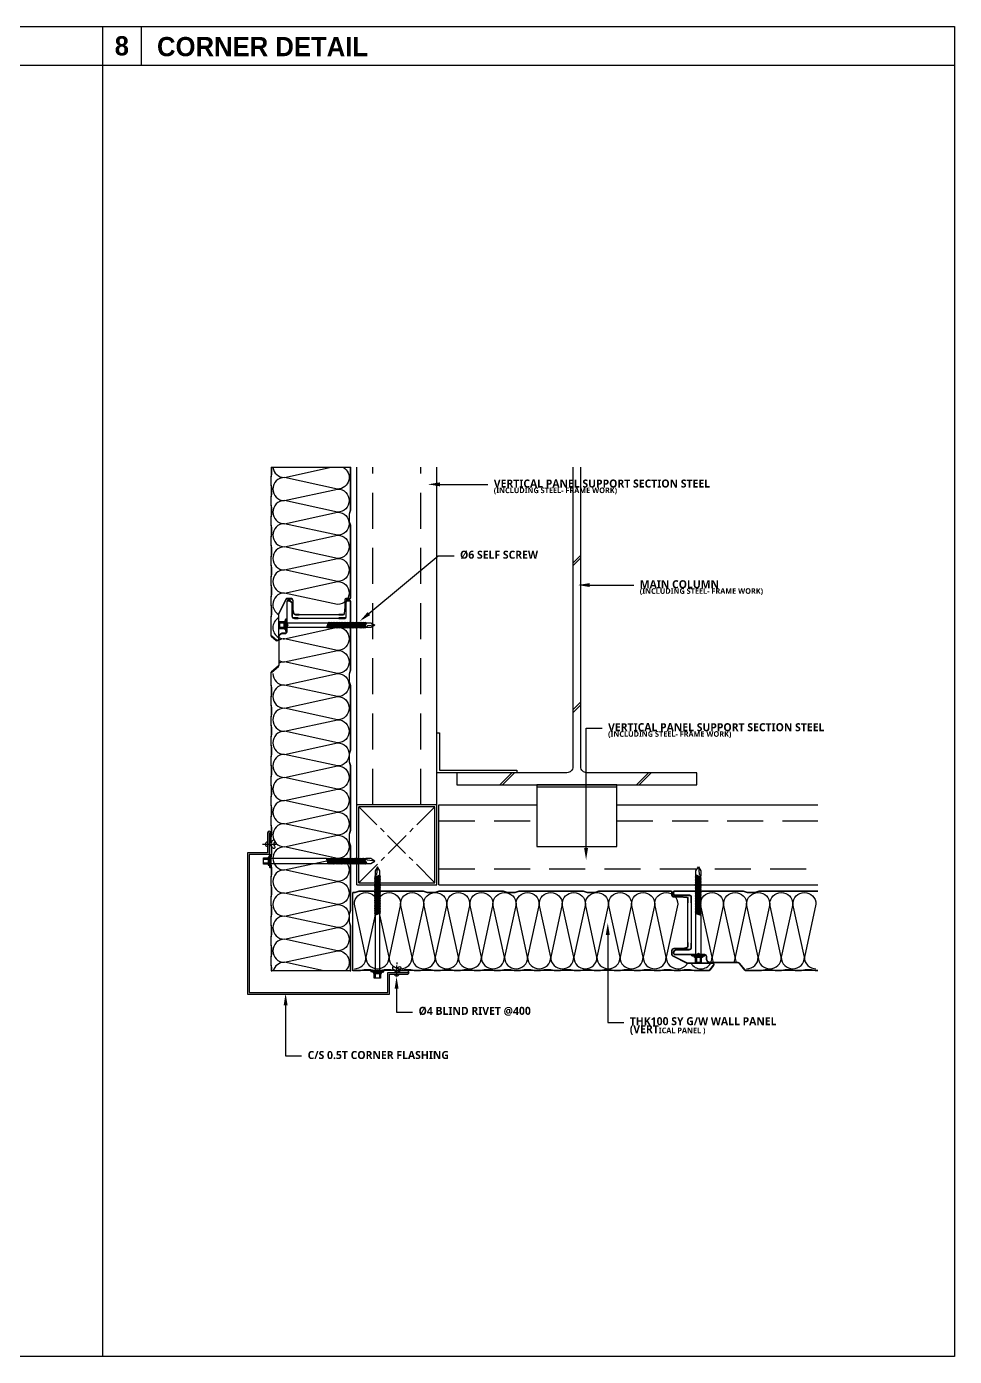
# Model space of a CAD drawing. Extents: x 0 to 20413, y 0 to 2870.
# Drawn here: x 7330 to 8490, y 60 to 1722 of the extents above; entities that cross this region are included whole.
import ezdxf
from ezdxf import colors
from ezdxf.entities.mleader import LeaderData, LeaderLine
from ezdxf.enums import TextEntityAlignment as Align
from ezdxf.math import Vec2, Vec3

# ---------------------------------------------------------------- set-up
doc = ezdxf.new("R2010")
doc.units = 0
doc.linetypes.add('CENTER', pattern=[50.8, 31.75, -6.35, 6.35, -6.35])
doc.linetypes.add('HID', pattern=[2.3, 1.5, -0.8])
doc.layers.get('Defpoints').update_dxf_attribs({"color": 151})
for name, color, linetype in [('6', 6, 'Continuous'), ('A-ANNO-GRA1', 7, 'Continuous'), ('A-ANNO-TEXT1', 7, 'Continuous'), ('FLASHING', 5, 'Continuous'), ('Insulation', 8, 'Continuous'), ('Panel', 2, 'Continuous'), ('STEEL', 2, 'Continuous'), ('~BOLT', 11, 'Continuous'), ('~CEN', 1, 'CENTER'), ('~FACE', 6, 'Continuous'), ('~PANEL', 2, 'Continuous'), ('~RIVET', 11, 'Continuous'), ('~TEXT', 3, 'Continuous'), ('형강', 4, 'Continuous')]:
    doc.layers.add(name, color=color, linetype=linetype)
doc.styles.add('2020음성 1차', font='나눔고딕Bold.ttf')
doc.styles.add('SY PANEL', font='NanumGothicBold.ttf')

# ---------------------------------------------------------------- blocks, each defined once
blk = doc.blocks.new('SDS110')
at = {"layer": '~BOLT'}
for p, q in [((-5, 2.1), (-8, 1)), ((8, 1), (-8, 1)), ((-8, 1), (-8, 0)), ((8, 0), (-8, 0)), ((-2.5, 9.1), (-2.5, 3.1)), ((2.5, 3.1), (2.5, 9.1)), ((5, 2.1), (8, 1)), ((8, 1), (8, 0)), ((3, -51.7), (-3, -49.7)), ((3.8, -52.5), (-3.5, -50)), ((-3, -51.7), (-3.5, -52)), ((3.8, -54.5), (-3.5, -52)), ((-3.5, -52), (-3, -52.7)), ((-3, -53.7), (-3.5, -54)), ((3.8, -56.5), (-3.5, -54)), ((-3.5, -54), (-3, -54.7)), ((-3, -55.7), (-3.5, -56)), ((3.8, -58.5), (-3.5, -56)), ((-3.5, -56), (-3, -56.7)), ((-3, -57.7), (-3.5, -58)), ((3.8, -60.5), (-3.5, -58)), ((-3.5, -58), (-3, -58.7)), ((-3, -59.7), (-3.5, -60)), ((3.8, -62.5), (-3.5, -60)), ((-3.5, -60), (-3, -60.7)), ((-3, -61.7), (-3.5, -62)), ((3.8, -64.5), (-3.5, -62)), ((-3.5, -62), (-3, -62.7)), ((-3, -63.7), (-3.5, -64)), ((3.8, -66.5), (-3.5, -64)), ((-3.5, -64), (-3, -64.7)), ((-3, -65.7), (-3.5, -66)), ((3.8, -68.5), (-3.5, -66)), ((-3.5, -66), (-3, -66.7)), ((-3, -50.7), (-3, -51.7)), ((3, -53.7), (-3, -51.7)), ((3, -54.7), (-3, -52.7)), ((-3, -52.7), (-3, -53.7)), ((3, -55.7), (-3, -53.7)), ((3, -56.7), (-3, -54.7)), ((-3, -54.7), (-3, -55.7)), ((3, -57.7), (-3, -55.7)), ((3, -58.7), (-3, -56.7)), ((-3, -56.7), (-3, -57.7)), ((3, -59.7), (-3, -57.7)), ((3, -60.7), (-3, -58.7)), ((-3, -58.7), (-3, -59.7)), ((3, -61.7), (-3, -59.7)), ((3, -62.7), (-3, -60.7)), ((-3, -60.7), (-3, -61.7)), ((3, -63.7), (-3, -61.7)), ((-3, -62.7), (-3, -63.7)), ((3, -64.7), (-3, -62.7)), ((3, -65.7), (-3, -63.7)), ((3, -66.7), (-3, -64.7)), ((-3, -64.7), (-3, -65.7)), ((3, -67.7), (-3, -65.7)), ((3, -52.7), (3, -53.7)), ((3, -53.7), (3.8, -54.5)), ((3.8, -54.5), (3, -54.7)), ((3, -54.7), (3, -55.7)), ((3, -55.7), (3.8, -56.5)), ((3.8, -56.5), (3, -56.7)), ((3, -56.7), (3, -57.7)), ((3, -57.7), (3.8, -58.5)), ((3.8, -58.5), (3, -58.7)), ((3, -58.7), (3, -59.7)), ((3, -59.7), (3.8, -60.5)), ((3.8, -60.5), (3, -60.7)), ((3, -60.7), (3, -61.7)), ((3, -61.7), (3.8, -62.5)), ((3.8, -62.5), (3, -62.7)), ((3, -62.7), (3, -63.7)), ((3, -63.7), (3.8, -64.5)), ((3.8, -64.5), (3, -64.7)), ((3, -64.7), (3, -65.7)), ((3, -65.7), (3.8, -66.5)), ((3.8, -66.5), (3, -66.7)), ((-3, -67.7), (-3.5, -68)), ((3.8, -70.5), (-3.5, -68)), ((-3.5, -68), (-3, -68.7)), ((-3, -69.7), (-3.5, -70)), ((3.8, -72.5), (-3.5, -70)), ((-3.5, -70), (-3, -70.7)), ((-3, -71.7), (-3.5, -72)), ((3.8, -74.5), (-3.5, -72)), ((-3.5, -72), (-3, -72.7)), ((-3, -73.7), (-3.5, -74)), ((-3.5, -74), (-3, -74.7)), ((3.8, -76.5), (-3.5, -74)), ((-3, -75.7), (-3.5, -76)), ((-3.5, -76), (-3, -76.7)), ((3.8, -78.5), (-3.5, -76)), ((-3, -77.7), (-3.5, -78)), ((-3.5, -78), (-3, -78.7)), ((3.8, -80.5), (-3.5, -78)), ((-3, -79.7), (-3.5, -80)), ((3.8, -82.5), (-3.5, -80)), ((-3.5, -80), (-3, -80.7)), ((-3, -81.7), (-3.5, -82)), ((3.8, -84.5), (-3.5, -82)), ((-3.5, -82), (-3, -82.7)), ((3, -68.7), (-3, -66.7)), ((-3, -66.7), (-3, -67.7)), ((3, -69.7), (-3, -67.7)), ((3, -70.7), (-3, -68.7)), ((-3, -68.7), (-3, -69.7)), ((3, -71.7), (-3, -69.7)), ((3, -72.7), (-3, -70.7)), ((-3, -70.7), (-3, -71.7)), ((3, -73.7), (-3, -71.7)), ((-3, -72.7), (-3, -73.7)), ((3, -74.7), (-3, -72.7)), ((3, -75.7), (-3, -73.7)), ((-3, -74.7), (-3, -75.7)), ((3, -76.7), (-3, -74.7)), ((3, -77.7), (-3, -75.7)), ((-3, -76.7), (-3, -77.7)), ((3, -78.7), (-3, -76.7)), ((3, -79.7), (-3, -77.7)), ((-3, -78.7), (-3, -79.7)), ((3, -80.7), (-3, -78.7)), ((3, -81.7), (-3, -79.7)), ((3, -82.7), (-3, -80.7)), ((-3, -80.7), (-3, -81.7)), ((3, -83.7), (-3, -81.7)), ((3, -84.7), (-3, -82.7)), ((-3, -82.7), (-3, -83.7)), ((3, -66.7), (3, -67.7)), ((3, -67.7), (3.8, -68.5)), ((3.8, -68.5), (3, -68.7)), ((3, -68.7), (3, -69.7)), ((3, -69.7), (3.8, -70.5)), ((3.8, -70.5), (3, -70.7)), ((3, -70.7), (3, -71.7)), ((3, -71.7), (3.8, -72.5)), ((3.8, -72.5), (3, -72.7)), ((3, -72.7), (3, -73.7)), ((3, -73.7), (3.8, -74.5)), ((3.8, -74.5), (3, -74.7)), ((3, -74.7), (3, -75.7)), ((3, -75.7), (3.8, -76.5)), ((3.8, -76.5), (3, -76.7)), ((3, -76.7), (3, -77.7)), ((3, -77.7), (3.8, -78.5)), ((3.8, -78.5), (3, -78.7)), ((3, -78.7), (3, -79.7)), ((3, -79.7), (3.8, -80.5)), ((3.8, -80.5), (3, -80.7)), ((3, -80.7), (3, -81.7)), ((3, -81.7), (3.8, -82.5)), ((3.8, -82.5), (3, -82.7)), ((3, -82.7), (3, -83.7)), ((-3, -83.7), (-3.5, -84)), ((3.8, -86.5), (-3.5, -84)), ((-3.5, -84), (-3, -84.7)), ((-3, -85.7), (-3.5, -86)), ((3.8, -88.5), (-3.5, -86)), ((-3.5, -86), (-3, -86.7)), ((-3, -87.7), (-3.5, -88)), ((-3.5, -88), (-3, -88.7)), ((3.8, -90.5), (-3.5, -88)), ((-3, -89.7), (-3.5, -90)), ((3.8, -92.5), (-3.5, -90)), ((-3.5, -90), (-3, -90.7)), ((-3, -91.7), (-3.5, -92)), ((3.8, -94.5), (-3.5, -92)), ((-3.5, -92), (-3, -92.7)), ((-3, -93.7), (-3.5, -94)), ((3.8, -96.5), (-3.5, -94)), ((-3.5, -94), (-3, -94.7)), ((-3, -95.7), (-3.5, -96)), ((3.8, -98.5), (-3.5, -96)), ((-3.5, -96), (-3, -96.7)), ((3, -85.7), (-3, -83.7)), ((3, -86.7), (-3, -84.7)), ((-3, -84.7), (-3, -85.7)), ((3, -87.7), (-3, -85.7)), ((-3, -86.7), (-3, -87.7)), ((3, -88.7), (-3, -86.7)), ((3, -89.7), (-3, -87.7)), ((3, -90.7), (-3, -88.7)), ((-3, -88.7), (-3, -89.7)), ((3, -91.7), (-3, -89.7)), ((3, -92.7), (-3, -90.7)), ((-3, -90.7), (-3, -91.7)), ((3, -93.7), (-3, -91.7)), ((3, -94.7), (-3, -92.7)), ((-3, -92.7), (-3, -93.7)), ((3, -95.7), (-3, -93.7)), ((3, -96.7), (-3, -94.7)), ((-3, -94.7), (-3, -95.7)), ((3, -97.7), (-3, -95.7)), ((-3, -96.7), (-3, -99)), ((3, -98.7), (-3, -96.7)), ((3, -83.7), (3.8, -84.5)), ((3.8, -84.5), (3, -84.7)), ((3, -84.7), (3, -85.7)), ((3, -85.7), (3.8, -86.5)), ((3.8, -86.5), (3, -86.7)), ((3, -86.7), (3, -87.7)), ((3, -87.7), (3.8, -88.5)), ((3.8, -88.5), (3, -88.7)), ((3, -88.7), (3, -89.7)), ((3, -89.7), (3.8, -90.5)), ((3.8, -90.5), (3, -90.7)), ((3, -90.7), (3, -91.7)), ((3, -91.7), (3.8, -92.5)), ((3.8, -92.5), (3, -92.7)), ((3, -92.7), (3, -93.7)), ((3, -93.7), (3.8, -94.5)), ((3.8, -94.5), (3, -94.7)), ((3, -94.7), (3, -95.7)), ((3, -95.7), (3.8, -96.5)), ((3.8, -96.5), (3, -96.7)), ((3, -96.7), (3, -97.7)), ((3, -97.7), (3.8, -98.5)), ((3.8, -98.5), (3, -98.7)), ((3, -98.7), (3, -100))]:
    blk.add_line(p, q, dxfattribs=at)
blk.add_lwpolyline([(5, 3.1), (5, 2.1), (-5, 2.1), (-5, 3.1)], close=True, dxfattribs=at)
for points in [[(4, 3.1), (4, 9.1), (-4, 9.1), (-4, 3.1)], [(3, 0), (3, -51.7), (3.8, -52.5), (3, -52.7), (-3, -50.7), (-3.5, -50), (-3, -49.7), (-3, 0)], [(0, -110), (-1, -101), (-3, -99), (-1, -98), (3, -100)], [(3, -100), (3, -105), (0, -110), (-3, -105), (-3, -99)]]:
    blk.add_lwpolyline(points, dxfattribs=at)
at = {"layer": '~BOLT', "color": 0}
blk.add_solid([(8, 1), (-8, 1), (8, 0), (-8, 0)], dxfattribs=at)
blk = doc.blocks.new('SDS130')
at = {"layer": '~BOLT'}
for p, q in [((-5, 2.1), (-8, 1)), ((8, 1), (-8, 1)), ((-8, 1), (-8, 0)), ((8, 0), (-8, 0)), ((-2.5, 9.1), (-2.5, 3.1)), ((2.5, 3.1), (2.5, 9.1)), ((5, 2.1), (8, 1)), ((8, 1), (8, 0)), ((3.8, -72.5), (-3.5, -70)), ((-3, -71.7), (-3.5, -72)), ((3.8, -74.5), (-3.5, -72)), ((-3.5, -72), (-3, -72.7)), ((-3, -73.7), (-3.5, -74)), ((3.8, -76.5), (-3.5, -74)), ((-3.5, -74), (-3, -74.7)), ((-3, -75.7), (-3.5, -76)), ((3.8, -78.5), (-3.5, -76)), ((-3.5, -76), (-3, -76.7)), ((-3, -77.7), (-3.5, -78)), ((3.8, -80.5), (-3.5, -78)), ((-3.5, -78), (-3, -78.7)), ((-3, -79.7), (-3.5, -80)), ((3.8, -82.5), (-3.5, -80)), ((-3.5, -80), (-3, -80.7)), ((-3, -81.7), (-3.5, -82)), ((3.8, -84.5), (-3.5, -82)), ((-3.5, -82), (-3, -82.7)), ((3, -71.7), (-3, -69.7)), ((-3, -70.7), (-3, -71.7)), ((3, -73.7), (-3, -71.7)), ((3, -74.7), (-3, -72.7)), ((-3, -72.7), (-3, -73.7)), ((3, -75.7), (-3, -73.7)), ((3, -76.7), (-3, -74.7)), ((-3, -74.7), (-3, -75.7)), ((3, -77.7), (-3, -75.7)), ((3, -78.7), (-3, -76.7)), ((-3, -76.7), (-3, -77.7)), ((3, -79.7), (-3, -77.7)), ((3, -80.7), (-3, -78.7)), ((-3, -78.7), (-3, -79.7)), ((3, -81.7), (-3, -79.7)), ((3, -82.7), (-3, -80.7)), ((-3, -80.7), (-3, -81.7)), ((3, -83.7), (-3, -81.7)), ((-3, -82.7), (-3, -83.7)), ((3, -84.7), (-3, -82.7)), ((3, -72.7), (3, -73.7)), ((3, -73.7), (3.8, -74.5)), ((3.8, -74.5), (3, -74.7)), ((3, -74.7), (3, -75.7)), ((3, -75.7), (3.8, -76.5)), ((3.8, -76.5), (3, -76.7)), ((3, -76.7), (3, -77.7)), ((3, -77.7), (3.8, -78.5)), ((3.8, -78.5), (3, -78.7)), ((3, -78.7), (3, -79.7)), ((3, -79.7), (3.8, -80.5)), ((3.8, -80.5), (3, -80.7)), ((3, -80.7), (3, -81.7)), ((3, -81.7), (3.8, -82.5)), ((3.8, -82.5), (3, -82.7)), ((3, -82.7), (3, -83.7)), ((-3, -83.7), (-3.5, -84)), ((3.8, -86.5), (-3.5, -84)), ((-3.5, -84), (-3, -84.7)), ((-3, -85.7), (-3.5, -86)), ((3.8, -88.5), (-3.5, -86)), ((-3.5, -86), (-3, -86.7)), ((-3, -87.7), (-3.5, -88)), ((3.8, -90.5), (-3.5, -88)), ((-3.5, -88), (-3, -88.7)), ((-3, -89.7), (-3.5, -90)), ((3.8, -92.5), (-3.5, -90)), ((-3.5, -90), (-3, -90.7)), ((-3, -91.7), (-3.5, -92)), ((3.8, -94.5), (-3.5, -92)), ((-3.5, -92), (-3, -92.7)), ((-3, -93.7), (-3.5, -94)), ((-3.5, -94), (-3, -94.7)), ((3.8, -96.5), (-3.5, -94)), ((-3, -95.7), (-3.5, -96)), ((-3.5, -96), (-3, -96.7)), ((3.8, -98.5), (-3.5, -96)), ((-3, -97.7), (-3.5, -98)), ((-3.5, -98), (-3, -98.7)), ((3.8, -100.5), (-3.5, -98)), ((-3, -99.7), (-3.5, -100)), ((3, -85.7), (-3, -83.7)), ((3, -86.7), (-3, -84.7)), ((-3, -84.7), (-3, -85.7)), ((3, -87.7), (-3, -85.7)), ((3, -88.7), (-3, -86.7)), ((-3, -86.7), (-3, -87.7)), ((3, -89.7), (-3, -87.7)), ((3, -90.7), (-3, -88.7)), ((-3, -88.7), (-3, -89.7)), ((3, -91.7), (-3, -89.7)), ((3, -92.7), (-3, -90.7)), ((-3, -90.7), (-3, -91.7)), ((3, -93.7), (-3, -91.7)), ((-3, -92.7), (-3, -93.7)), ((3, -94.7), (-3, -92.7)), ((3, -95.7), (-3, -93.7)), ((-3, -94.7), (-3, -95.7)), ((3, -96.7), (-3, -94.7)), ((3, -97.7), (-3, -95.7)), ((-3, -96.7), (-3, -97.7)), ((3, -98.7), (-3, -96.7)), ((3, -99.7), (-3, -97.7)), ((-3, -98.7), (-3, -99.7)), ((3, -100.7), (-3, -98.7)), ((3, -101.7), (-3, -99.7)), ((3, -83.7), (3.8, -84.5)), ((3.8, -84.5), (3, -84.7)), ((3, -84.7), (3, -85.7)), ((3, -85.7), (3.8, -86.5)), ((3.8, -86.5), (3, -86.7)), ((3, -86.7), (3, -87.7)), ((3, -87.7), (3.8, -88.5)), ((3.8, -88.5), (3, -88.7)), ((3, -88.7), (3, -89.7)), ((3, -89.7), (3.8, -90.5)), ((3.8, -90.5), (3, -90.7)), ((3, -90.7), (3, -91.7)), ((3, -91.7), (3.8, -92.5)), ((3.8, -92.5), (3, -92.7)), ((3, -92.7), (3, -93.7)), ((3, -93.7), (3.8, -94.5)), ((3.8, -94.5), (3, -94.7)), ((3, -94.7), (3, -95.7)), ((3, -95.7), (3.8, -96.5)), ((3.8, -96.5), (3, -96.7)), ((3, -96.7), (3, -97.7)), ((3, -97.7), (3.8, -98.5)), ((3.8, -98.5), (3, -98.7)), ((3, -98.7), (3, -99.7)), ((3, -99.7), (3.8, -100.5)), ((3.8, -102.5), (-3.5, -100)), ((-3.5, -100), (-3, -100.7)), ((-3, -101.7), (-3.5, -102)), ((3.8, -104.5), (-3.5, -102)), ((-3.5, -102), (-3, -102.7)), ((-3, -103.7), (-3.5, -104)), ((3.8, -106.5), (-3.5, -104)), ((-3.5, -104), (-3, -104.7)), ((-3, -105.7), (-3.5, -106)), ((3.8, -108.5), (-3.5, -106)), ((-3.5, -106), (-3, -106.7)), ((-3, -107.7), (-3.5, -108)), ((-3.5, -108), (-3, -108.7)), ((3.8, -110.5), (-3.5, -108)), ((-3, -109.7), (-3.5, -110)), ((3.8, -112.5), (-3.5, -110)), ((-3.5, -110), (-3, -110.7)), ((-3, -111.7), (-3.5, -112)), ((3.8, -114.5), (-3.5, -112)), ((-3.5, -112), (-3, -112.7)), ((-3, -113.7), (-3.5, -114)), ((3.8, -116.5), (-3.5, -114)), ((-3.5, -114), (-3, -114.7)), ((-3, -115.7), (-3.5, -116)), ((3.8, -118.5), (-3.5, -116)), ((-3.5, -116), (-3, -116.7)), ((3, -102.7), (-3, -100.7)), ((-3, -100.7), (-3, -101.7)), ((3, -103.7), (-3, -101.7)), ((3, -104.7), (-3, -102.7)), ((-3, -102.7), (-3, -103.7)), ((3, -105.7), (-3, -103.7)), ((3, -106.7), (-3, -104.7)), ((-3, -104.7), (-3, -105.7)), ((3, -107.7), (-3, -105.7)), ((-3, -106.7), (-3, -107.7)), ((3, -108.7), (-3, -106.7)), ((3, -109.7), (-3, -107.7)), ((3, -110.7), (-3, -108.7)), ((-3, -108.7), (-3, -109.7)), ((3, -111.7), (-3, -109.7)), ((3, -112.7), (-3, -110.7)), ((-3, -110.7), (-3, -111.7)), ((3, -113.7), (-3, -111.7)), ((3, -114.7), (-3, -112.7)), ((-3, -112.7), (-3, -113.7)), ((3, -115.7), (-3, -113.7)), ((3, -116.7), (-3, -114.7)), ((-3, -114.7), (-3, -115.7)), ((3, -117.7), (-3, -115.7)), ((3.8, -100.5), (3, -100.7)), ((3, -100.7), (3, -101.7)), ((3, -101.7), (3.8, -102.5)), ((3.8, -102.5), (3, -102.7)), ((3, -102.7), (3, -103.7)), ((3, -103.7), (3.8, -104.5)), ((3.8, -104.5), (3, -104.7)), ((3, -104.7), (3, -105.7)), ((3, -105.7), (3.8, -106.5)), ((3.8, -106.5), (3, -106.7)), ((3, -106.7), (3, -107.7)), ((3, -107.7), (3.8, -108.5)), ((3.8, -108.5), (3, -108.7)), ((3, -108.7), (3, -109.7)), ((3, -109.7), (3.8, -110.5)), ((3.8, -110.5), (3, -110.7)), ((3, -110.7), (3, -111.7)), ((3, -111.7), (3.8, -112.5)), ((3.8, -112.5), (3, -112.7)), ((3, -112.7), (3, -113.7)), ((3, -113.7), (3.8, -114.5)), ((3.8, -114.5), (3, -114.7)), ((3, -114.7), (3, -115.7)), ((3, -115.7), (3.8, -116.5)), ((-3, -116.7), (-3, -119)), ((3, -118.7), (-3, -116.7)), ((3.8, -116.5), (3, -116.7)), ((3, -116.7), (3, -117.7)), ((3, -117.7), (3.8, -118.5)), ((3.8, -118.5), (3, -118.7)), ((3, -118.7), (3, -120))]:
    blk.add_line(p, q, dxfattribs=at)
blk.add_lwpolyline([(5, 3.1), (5, 2.1), (-5, 2.1), (-5, 3.1)], close=True, dxfattribs=at)
for points in [[(4, 3.1), (4, 9.1), (-4, 9.1), (-4, 3.1)], [(3, 0), (3, -71.7), (3.8, -72.5), (3, -72.7), (-3, -70.7), (-3.5, -70), (-3, -69.7), (-3, 0)], [(0, -130), (-1, -121), (-3, -119), (-1, -118), (3, -120)], [(3, -120), (3, -125), (0, -130), (-3, -125), (-3, -119)]]:
    blk.add_lwpolyline(points, dxfattribs=at)
at = {"layer": '~BOLT', "color": 0}
blk.add_solid([(8, 1), (-8, 1), (8, 0), (-8, 0)], dxfattribs=at)

msp = doc.modelspace()

# ---------------------------------------------------------------- linework, layer by layer
for p, q in [((7425, 1722), (7425, 1674)), ((7473, 1722), (7473, 1674)), ((6360, 1674), (8490, 1674))]:
    msp.add_line(p, q)
at = {"layer": '6'}
for p, q in [((7720.2, 982.39), (7669.7, 982.39)), ((7670.7, 987.39), (7720.2, 987.39))]:
    msp.add_line(p, q, dxfattribs=at)
at = {"layer": 'A-ANNO-GRA1'}
msp.add_line((7425, 1722), (7425, 60), dxfattribs=at)
at = {"layer": 'Defpoints'}
msp.add_lwpolyline([(6360, 1722), (8490, 1722), (8490, 60), (6360, 60)], close=True, dxfattribs=at)
at = {"layer": 'FLASHING'}
msp.add_lwpolyline([(7633.2, 704.38), (7635.2, 704.38), (7635.2, 714.38, 1), (7631.2, 714.38), (7631.2, 689.38), (7606.2, 689.38), (7606.2, 512.78), (7783.6, 512.78), (7783.6, 537.78), (7806.2, 537.78, 1), (7806.2, 541.78), (7796.2, 541.78), (7796.2, 539.78)], format="xyb", dxfattribs=at)
msp.add_lwpolyline([(7633.2, 714.38), (7633.2, 687.38), (7608.2, 687.38), (7608.2, 514.78), (7781.6, 514.78), (7781.6, 539.78), (7807, 539.78)], dxfattribs=at)
at = {"layer": 'Insulation'}
for points in [[(7725.73, 1171.19, -0.777647), (7718.84, 1144.06), (7652.27, 1158.5, 0.4142136), (7637.83, 1144.06)], [(7637.93, 1171.19, 0.3790189), (7652.27, 1158.5), (7710.76, 1171.19)], [(7637.83, 1144.06, 0.4142136), (7652.27, 1129.62), (7718.84, 1144.06, -1), (7718.84, 1115.18), (7652.27, 1129.62, 0.4142136), (7637.83, 1115.18)], [(7637.83, 1115.18, 0.4142136), (7652.27, 1100.74), (7718.84, 1115.18, -1), (7718.84, 1086.3), (7652.27, 1100.74, 0.4142136), (7637.83, 1086.3)], [(7637.83, 1086.3, 0.4142136), (7652.27, 1071.86), (7718.84, 1086.3, -1), (7718.84, 1057.42), (7652.27, 1071.86, 0.4142136), (7637.83, 1057.42)], [(7637.83, 1057.42, 0.4142136), (7652.27, 1042.98), (7718.84, 1057.42, -1), (7718.84, 1028.54), (7652.27, 1042.98, 0.4142136), (7637.83, 1028.54)], [(7637.83, 1028.54, 0.4142136), (7652.27, 1014.1), (7718.84, 1028.54, -1), (7718.84, 999.66), (7652.27, 1014.1, 0.4142136), (7637.83, 999.66)], [(7637.83, 999.66, 0.2629955), (7644.82, 987.29, 0.2629955)], [(7644.7, 983.08, 0.2605555), (7637.83, 970.78)], [(7637.83, 970.78, 0.2605555), (7644.7, 958.48, 0.2605555)], [(7645.7, 958.42, 0.1185014), (7652.27, 956.84), (7718.84, 971.28, -1), (7718.84, 942.4), (7652.27, 956.84, 0.1185014), (7645.7, 955.26, 0.1185014)], [(7645.7, 929.54, 0.1185014), (7652.27, 927.96), (7718.84, 942.4, -1), (7718.84, 913.52), (7652.27, 927.96, 0.1185014), (7645.7, 926.38)], [(7637.83, 913.52, 0.4142136), (7652.27, 899.08), (7718.84, 913.52, -1), (7718.84, 884.64), (7652.27, 899.08, 0.4142136), (7637.83, 884.64)], [(7637.83, 884.64, 0.4142136), (7652.27, 870.2), (7718.84, 884.64, -1), (7718.84, 855.76), (7652.27, 870.2, 0.4142136), (7637.83, 855.76)], [(7637.83, 855.76, 0.4142136), (7652.27, 841.32), (7718.84, 855.76, -1), (7718.84, 826.88), (7652.27, 841.32, 0.4142136), (7637.83, 826.88)], [(7637.83, 826.88, 0.4142136), (7652.27, 812.44), (7718.84, 826.88, -1), (7718.84, 798), (7652.27, 812.44, 0.4142136), (7637.83, 798)], [(7637.83, 798, 0.4142136), (7652.27, 783.56), (7718.84, 798, -1), (7718.84, 769.12), (7652.27, 783.56, 0.4142136), (7637.83, 769.12)], [(7637.83, 769.12, 0.4142136), (7652.27, 754.68), (7718.84, 769.12, -1), (7718.84, 740.24), (7652.27, 754.68, 0.4142136), (7637.83, 740.24)], [(7637.83, 740.24, 0.4142136), (7652.27, 725.8), (7718.84, 740.24, -1), (7718.84, 711.36), (7652.27, 725.8, 0.4142136), (7637.83, 711.36)], [(7637.83, 711.36, 0.4142136), (7652.27, 696.92), (7718.84, 711.36, -1), (7718.84, 682.48), (7652.27, 696.92, 0.4142136), (7637.83, 682.48)], [(7637.83, 682.48, 0.4142136), (7652.27, 668.04), (7718.84, 682.48, -1), (7718.84, 653.6), (7652.27, 668.04, 0.4142136), (7637.83, 653.6)], [(7637.83, 653.6, 0.4142136), (7652.27, 639.16), (7718.84, 653.6, -1), (7718.84, 624.72), (7652.27, 639.16, 0.4142136), (7637.83, 624.72)], [(7739.79, 544.4, 0.4142136), (7754.23, 558.84), (7739.79, 625.41, -1), (7768.67, 625.41), (7754.23, 558.84, 0.4142136), (7768.67, 544.4)], [(7768.67, 544.4, 0.4142136), (7783.11, 558.84), (7768.67, 625.41, -1), (7797.55, 625.41), (7783.11, 558.84, 0.4142136), (7797.55, 544.4)], [(7797.55, 544.4, 0.4142136), (7811.99, 558.84), (7797.55, 625.41, -1), (7826.43, 625.41), (7811.99, 558.84, 0.4142136), (7826.43, 544.4)], [(7826.43, 544.4, 0.4142136), (7840.87, 558.84), (7826.43, 625.41, -1), (7855.31, 625.41), (7840.87, 558.84, 0.4142136), (7855.31, 544.4)], [(7855.31, 544.4, 0.4142136), (7869.75, 558.84), (7855.31, 625.41, -1), (7884.19, 625.41), (7869.75, 558.84, 0.4142136), (7884.19, 544.4)], [(7884.19, 544.4, 0.4142136), (7898.63, 558.84), (7884.19, 625.41, -1), (7913.07, 625.41), (7898.63, 558.84, 0.4142136), (7913.07, 544.4)], [(7913.07, 544.4, 0.4142136), (7927.51, 558.84), (7913.07, 625.41, -1), (7941.95, 625.41), (7927.51, 558.84, 0.4142136), (7941.95, 544.4)], [(7941.95, 544.4, 0.4142136), (7956.39, 558.84), (7941.95, 625.41, -1), (7970.83, 625.41), (7956.39, 558.84, 0.4142136), (7970.83, 544.4)], [(7970.83, 544.4, 0.4142136), (7985.27, 558.84), (7970.83, 625.41, -1), (7999.71, 625.41), (7985.27, 558.84, 0.4142136), (7999.71, 544.4)], [(7999.71, 544.4, 0.4142136), (8014.15, 558.84), (7999.71, 625.41, -1), (8028.59, 625.41), (8014.15, 558.84, 0.4142136), (8028.59, 544.4)], [(8028.59, 544.4, 0.4142136), (8043.03, 558.84), (8028.59, 625.41, -1), (8057.47, 625.41), (8043.03, 558.84, 0.4142136), (8057.47, 544.4)], [(8057.47, 544.4, 0.4142136), (8071.91, 558.84), (8057.47, 625.41, -1), (8086.35, 625.41), (8071.91, 558.84, 0.4142136), (8086.35, 544.4)], [(8086.35, 544.4, 0.4142136), (8100.79, 558.84), (8086.35, 625.41, -1), (8115.23, 625.41), (8100.79, 558.84, 0.4142136), (8115.23, 544.4)], [(8115.23, 544.4, 0.4142136), (8129.67, 558.84), (8115.23, 625.41, -1), (8144.11, 625.41), (8129.67, 558.84, 0.4142136), (8144.11, 544.4)], [(8185.36, 552.28, 0.1185014), (8186.93, 558.84), (8172.49, 625.41, -1), (8201.37, 625.41), (8186.93, 558.84, 0.1185014), (8188.51, 552.28, 0.1185014)], [(8214.24, 552.28, 0.1185014), (8215.81, 558.84), (8201.37, 625.41, -1), (8230.25, 625.41), (8215.81, 558.84, 0.1185014), (8217.39, 552.28)], [(8230.25, 544.4, 0.4142136), (8244.69, 558.84), (8230.25, 625.41, -1), (8259.13, 625.41), (8244.69, 558.84, 0.4142136), (8259.13, 544.4)], [(8259.13, 544.4, 0.4142136), (8273.57, 558.84), (8259.13, 625.41, -1), (8288.01, 625.41), (8273.57, 558.84, 0.4142136), (8288.01, 544.4)], [(8288.01, 544.4, 0.4142136), (8302.45, 558.84), (8288.01, 625.41, -1), (8316.89, 625.41), (8302.45, 558.84, 0.4142136), (8316.89, 544.4)], [(7637.83, 624.72, 0.4142136), (7652.27, 610.28), (7718.84, 624.72, -1), (7718.84, 595.84), (7652.27, 610.28, 0.4142136), (7637.83, 595.84)], [(7637.83, 595.84, 0.4142136), (7652.27, 581.4), (7718.84, 595.84, -1), (7718.84, 566.96), (7652.27, 581.4, 0.4142136), (7637.83, 566.96)], [(7637.83, 566.96, 0.4142136), (7652.27, 552.52), (7718.84, 566.96, -0.6876428), (7728.49, 541.78, -0.6876428)], [(7701.78, 541.78), (7652.27, 552.52, 0.3402108), (7638.31, 541.78, 0.3402108)], [(8144.11, 544.4, 0.2629955), (8156.48, 551.39, 0.2629955)], [(8160.69, 551.28, 0.2605555), (8172.99, 544.4)], [(8172.99, 544.4, 0.2605555), (8185.29, 551.28, 0.2605555)]]:
    msp.add_lwpolyline(points, format="xyb", dxfattribs=at)
at = {"layer": 'Panel'}
for points in [[(7635.82, 1171.19), (7635.9, 1170.67), (7635.9, 1162.6), (7635.2, 1158.1), (7635.2, 1150.17), (7635.9, 1145.67), (7635.9, 1137.6), (7635.2, 1133.1), (7635.2, 1125.17), (7635.9, 1120.67), (7635.9, 1112.6), (7635.2, 1108.1), (7635.2, 1100.17), (7635.9, 1095.67), (7635.9, 1087.6), (7635.2, 1083.1), (7635.2, 1075.17), (7635.9, 1070.67), (7635.9, 1062.6), (7635.2, 1058.1), (7635.2, 1050.17), (7635.9, 1045.67), (7635.9, 1037.6), (7635.2, 1033.1), (7635.2, 1025.17), (7635.9, 1020.67), (7635.9, 1012.6), (7635.2, 1008.1), (7635.2, 1000.17), (7635.9, 995.67), (7635.9, 987.6), (7635.2, 983.1), (7635.2, 961.66, 0.2216947), (7636.1, 959.74), (7641.92, 954.86, 0.6370703), (7645.2, 956.39), (7645.2, 987.05, -0.1172868), (7645.42, 987.95), (7654.6, 1006.17, -0.2225849), (7656.14, 1006.89), (7660.2, 1006.89, -0.4142136), (7662.7, 1004.39), (7662.7, 993.08, 0.0319128), (7662.73, 992.69), (7663.38, 989.51, 0.3773132), (7666.35, 986.89), (7670.7, 986.89), (7670.7, 987.39), (7666.35, 987.39, -0.3793082), (7663.87, 989.59), (7663.22, 992.78, -0.0301659), (7663.2, 993.08), (7663.2, 1004.39, 0.4142136), (7660.2, 1007.39), (7656.14, 1007.39, 0.2289248), (7654.18, 1006.44), (7644.97, 988.18, 0.1172868), (7644.7, 987.05), (7644.7, 956.39, -0.6370703), (7642.24, 955.24), (7636.42, 960.12, -0.2216947), (7635.7, 961.66), (7635.7, 983.06), (7636.4, 987.56), (7636.4, 995.71), (7635.7, 1000.21), (7635.7, 1008.06), (7636.4, 1012.56), (7636.4, 1020.71), (7635.7, 1025.21), (7635.7, 1033.06), (7636.4, 1037.56), (7636.4, 1045.71), (7635.7, 1050.21), (7635.7, 1058.06), (7636.4, 1062.56), (7636.4, 1070.71), (7635.7, 1075.21), (7635.7, 1083.06), (7636.4, 1087.56), (7636.4, 1095.71), (7635.7, 1100.21), (7635.7, 1108.06), (7636.4, 1112.56), (7636.4, 1120.71), (7635.7, 1125.21), (7635.7, 1133.06), (7636.4, 1137.56), (7636.4, 1145.71), (7635.7, 1150.21), (7635.7, 1158.06), (7636.4, 1162.56), (7636.4, 1170.71), (7636.33, 1171.19)], [(7734.7, 1171.19), (7734.7, 1117.96), (7733.2, 1112.96), (7733.2, 1102.81), (7734.7, 1098.31), (7734.7, 1008.19, -0.4142131), (7733.9, 1007.39), (7730.2, 1007.39, 0.4142128), (7727.7, 1004.89), (7727.7, 996.91), (7726.84, 988.29, -0.3853136), (7725.85, 987.39), (7720.2, 987.39), (7720.2, 986.89), (7725.85, 986.89, 0.3853136), (7727.34, 988.24), (7728.2, 996.89), (7728.2, 1004.89, -0.4142128), (7730.2, 1006.89), (7733.9, 1006.89, 0.4142131), (7735.2, 1008.19), (7735.2, 1098.39), (7733.7, 1102.89), (7733.7, 1112.89), (7735.2, 1117.89), (7735.2, 1171.19)], [(7636.4, 541.78), (7636.4, 545.71), (7635.7, 550.21), (7635.7, 558.06), (7636.4, 562.56), (7636.4, 570.71), (7635.7, 575.21), (7635.7, 583.06), (7636.4, 587.56), (7636.4, 595.71), (7635.7, 600.21), (7635.7, 608.06), (7636.4, 612.56), (7636.4, 620.71), (7635.7, 625.21), (7635.7, 633.06), (7636.4, 637.56), (7636.4, 645.71), (7635.7, 650.21), (7635.7, 658.06), (7636.4, 662.56), (7636.4, 670.71), (7635.7, 675.21), (7635.7, 683.06), (7636.4, 687.56), (7636.4, 695.71), (7635.7, 700.21), (7635.7, 708.06), (7636.4, 712.56), (7636.4, 720.71), (7635.7, 725.21), (7635.7, 733.06), (7636.4, 737.56), (7636.4, 745.71), (7635.7, 750.21), (7635.7, 758.06), (7636.4, 762.56), (7636.4, 770.71), (7635.7, 775.21), (7635.7, 783.06), (7636.4, 787.56), (7636.4, 795.71), (7635.7, 800.21), (7635.7, 808.06), (7636.4, 812.56), (7636.4, 820.71), (7635.7, 825.21), (7635.7, 833.06), (7636.4, 837.56), (7636.4, 845.71), (7635.7, 850.21), (7635.7, 858.06), (7636.4, 862.56), (7636.4, 870.71), (7635.7, 875.21), (7635.7, 883.06), (7636.4, 887.56), (7636.4, 895.71), (7635.7, 900.21), (7635.7, 913.72, -0.2216947), (7636.42, 915.26), (7644.81, 922.3, 0.2216947), (7645.7, 924.21), (7645.7, 958.89, -0.4142136), (7650.2, 963.39), (7653.2, 963.39, 0.4142136), (7655.7, 965.89), (7655.7, 972.24), (7656.8, 973.89), (7655.7, 975.54), (7655.7, 1002.89, -0.4142136), (7657.2, 1004.39), (7657.7, 1004.39, -0.4142136), (7661.7, 1000.39), (7661.7, 985.39, 0.4142136), (7664.7, 982.39), (7669.7, 982.39), (7669.7, 982.89), (7664.7, 982.89, -0.4142136), (7662.2, 985.39), (7662.2, 1000.39, 0.4142136), (7657.7, 1004.89), (7657.2, 1004.89, 0.4142136), (7655.2, 1002.89), (7655.2, 975.39), (7656.2, 973.89), (7655.2, 972.39), (7655.2, 965.89, -0.4142136), (7653.2, 963.89), (7650.2, 963.89, 0.4142136), (7645.2, 958.89), (7645.2, 924.21, -0.2216947), (7644.49, 922.68), (7636.1, 915.64, 0.2216947), (7635.2, 913.72), (7635.2, 900.17), (7635.9, 895.67), (7635.9, 887.6), (7635.2, 883.1), (7635.2, 875.17), (7635.9, 870.67), (7635.9, 862.6), (7635.2, 858.1), (7635.2, 850.17), (7635.9, 845.67), (7635.9, 837.6), (7635.2, 833.1), (7635.2, 825.17), (7635.9, 820.67), (7635.9, 812.6), (7635.2, 808.1), (7635.2, 800.17), (7635.9, 795.67), (7635.9, 787.6), (7635.2, 783.1), (7635.2, 775.17), (7635.9, 770.67), (7635.9, 762.6), (7635.2, 758.1), (7635.2, 750.17), (7635.9, 745.67), (7635.9, 737.6), (7635.2, 733.1), (7635.2, 725.17), (7635.9, 720.67), (7635.9, 712.6), (7635.2, 708.1), (7635.2, 700.17), (7635.9, 695.67), (7635.9, 687.6), (7635.2, 683.1), (7635.2, 675.17), (7635.9, 670.67), (7635.9, 662.6), (7635.2, 658.1), (7635.2, 650.17), (7635.9, 645.67), (7635.9, 637.6), (7635.2, 633.1), (7635.2, 625.17), (7635.9, 620.67), (7635.9, 612.6), (7635.2, 608.1), (7635.2, 600.17), (7635.9, 595.67), (7635.9, 587.6), (7635.2, 583.1), (7635.2, 575.17), (7635.9, 570.67), (7635.9, 562.6), (7635.2, 558.1), (7635.2, 550.17), (7635.9, 545.67), (7635.9, 541.78)], [(7735.2, 541.78), (7735.2, 597.89), (7733.7, 602.89), (7733.7, 612.89), (7735.2, 617.89), (7735.2, 697.89), (7733.7, 702.89), (7733.7, 712.89), (7735.2, 717.89), (7735.2, 797.89), (7733.7, 802.89), (7733.7, 812.89), (7735.2, 817.89), (7735.2, 897.89), (7733.7, 902.89), (7733.7, 912.89), (7735.2, 917.89), (7735.2, 1003.59, 0.4142136), (7733.9, 1004.89), (7731.7, 1004.89, 0.4142134), (7729.2, 1002.39), (7729.2, 984.39, -0.4142134), (7727.7, 982.89), (7720.2, 982.89), (7720.2, 982.39), (7727.7, 982.39, 0.4142134), (7729.7, 984.39), (7729.7, 1002.39, -0.4142134), (7731.7, 1004.39), (7733.9, 1004.39, -0.4142136), (7734.7, 1003.59), (7734.7, 917.96), (7733.2, 912.96), (7733.2, 902.82), (7734.7, 897.82), (7734.7, 817.96), (7733.2, 812.96), (7733.2, 802.82), (7734.7, 797.82), (7734.7, 717.96), (7733.2, 712.96), (7733.2, 702.82), (7734.7, 697.82), (7734.7, 617.96), (7733.2, 612.96), (7733.2, 602.82), (7734.7, 597.82), (7734.7, 541.78)]]:
    msp.add_lwpolyline(points, format="xyb", dxfattribs=at)
at = {"layer": 'STEEL'}
for p, q in [((8012.92, 1051.58), (8022.92, 1061.58)), ((8012.92, 1048.18), (8022.92, 1058.18)), ((8012.92, 867.9), (8022.92, 877.9)), ((8012.92, 864.5), (8022.92, 874.5)), ((7921.5, 774.49), (7936.5, 789.49)), ((7924.9, 774.49), (7939.9, 789.49)), ((8092.64, 774.49), (8107.64, 789.49)), ((8096.03, 774.49), (8111.03, 789.49))]:
    msp.add_line(p, q, dxfattribs=at)
msp.add_lwpolyline([(8012.92, 1171.19), (8012.92, 796.99, -0.4142136), (8005.42, 789.49), (7867.92, 789.49), (7867.92, 774.49), (8167.92, 774.49), (8167.92, 789.49), (8030.42, 789.49, -0.4142136), (8022.92, 796.99), (8022.92, 1171.19)], format="xyb", dxfattribs=at)
at = {"layer": '~CEN'}
for p, q in [((7840.42, 746.99), (7745.42, 651.99)), ((7745.42, 746.99), (7840.42, 651.99))]:
    msp.add_line(p, q, dxfattribs=at)
at = {"layer": '~FACE'}
for p, q in [((7635.82, 1171.19), (7735.2, 1171.19)), ((7737.77, 542.28), (7737.77, 639.78)), ((8156.39, 626.78), (8156.39, 577.28)), ((8161.39, 576.28), (8161.39, 626.78)), ((7734.7, 541.78), (7636.4, 541.78))]:
    msp.add_line(p, q, dxfattribs=at)
at = {"layer": '~PANEL'}
for p, q in [((8156.39, 626.78), (8156.89, 626.78)), ((8160.89, 626.78), (8161.39, 626.78)), ((8156.39, 577.28), (8156.89, 577.28)), ((8160.89, 576.28), (8161.39, 576.28)), ((7635.9, 541.78), (7636.4, 541.78)), ((7734.7, 541.78), (7735.2, 541.78)), ((7737.77, 541.78), (7737.77, 542.28))]:
    msp.add_line(p, q, dxfattribs=at)
for points in [[(7737.77, 640.28), (7740.89, 640.28), (7745.89, 641.78), (7825.89, 641.78), (7830.89, 640.28), (7840.89, 640.28), (7845.89, 641.78), (7925.89, 641.78), (7930.89, 640.28), (7940.89, 640.28), (7945.89, 641.78), (8025.89, 641.78), (8030.89, 640.28), (8040.89, 640.28), (8045.39, 641.78), (8135.59, 641.78, -0.4142131), (8136.89, 640.48), (8136.89, 636.78, 0.4142128), (8138.89, 634.78), (8146.89, 634.78), (8155.54, 633.91, -0.3853136), (8156.89, 632.42), (8156.89, 626.78)], [(7737.77, 639.78), (7740.96, 639.78), (7745.96, 641.28), (7825.81, 641.28), (7830.81, 639.78), (7840.96, 639.78), (7845.96, 641.28), (7925.81, 641.28), (7930.81, 639.78), (7940.96, 639.78), (7945.96, 641.28), (8025.81, 641.28), (8030.81, 639.78), (8040.97, 639.78), (8045.47, 641.28), (8135.59, 641.28, -0.4142131), (8136.39, 640.48), (8136.39, 636.78, 0.4142128), (8138.89, 634.28), (8146.86, 634.28), (8155.49, 633.41, -0.3853136), (8156.39, 632.42), (8156.39, 626.78)], [(8160.89, 626.78), (8160.89, 634.28, 0.4142134), (8159.39, 635.78), (8141.39, 635.78, -0.4142134), (8138.89, 638.28), (8138.89, 640.48, -0.4142136), (8140.19, 641.78), (8225.89, 641.78), (8230.89, 640.28), (8240.89, 640.28), (8245.89, 641.78), (8319.14, 641.78)], [(8161.39, 626.78), (8161.39, 634.28, 0.4142134), (8159.39, 636.28), (8141.39, 636.28, -0.4142134), (8139.39, 638.28), (8139.39, 640.48, -0.4142136), (8140.19, 641.28), (8225.81, 641.28), (8230.81, 639.78), (8240.96, 639.78), (8245.96, 641.28), (8319.14, 641.28)], [(8156.39, 577.28), (8156.39, 572.92, -0.3793082), (8154.19, 570.44), (8151, 569.79, -0.0301659), (8150.7, 569.78), (8139.39, 569.78, 0.4142136), (8136.39, 566.78), (8136.39, 562.71, 0.2289248), (8137.33, 560.75), (8155.6, 551.54, 0.1172868), (8156.72, 551.28), (8187.39, 551.28, -0.6370703), (8188.54, 548.81), (8183.65, 542.99, -0.2216947), (8182.12, 542.28), (8164.7, 542.28), (8160.2, 542.98), (8152.05, 542.98), (8147.55, 542.28), (8139.7, 542.28), (8135.2, 542.98), (8127.05, 542.98), (8122.55, 542.28), (8114.7, 542.28), (8110.2, 542.98), (8102.05, 542.98), (8097.55, 542.28), (8089.7, 542.28), (8085.2, 542.98), (8077.05, 542.98), (8072.55, 542.28), (8064.7, 542.28), (8060.2, 542.98), (8052.05, 542.98), (8047.55, 542.28), (8039.7, 542.28), (8035.2, 542.98), (8027.05, 542.98), (8022.55, 542.28), (8014.7, 542.28), (8010.2, 542.98), (8002.05, 542.98), (7997.55, 542.28), (7989.7, 542.28), (7985.2, 542.98), (7977.05, 542.98), (7972.55, 542.28), (7964.7, 542.28), (7960.2, 542.98), (7952.05, 542.98), (7947.55, 542.28), (7939.7, 542.28), (7935.2, 542.98), (7927.05, 542.98), (7922.55, 542.28), (7914.7, 542.28), (7910.2, 542.98), (7902.05, 542.98), (7897.55, 542.28), (7889.7, 542.28), (7885.2, 542.98), (7877.05, 542.98), (7872.55, 542.28), (7864.7, 542.28), (7860.2, 542.98), (7852.05, 542.98), (7847.55, 542.28), (7839.7, 542.28), (7835.2, 542.98), (7827.05, 542.98), (7822.55, 542.28), (7814.7, 542.28), (7810.2, 542.98), (7802.05, 542.98), (7797.55, 542.28), (7789.7, 542.28), (7785.2, 542.98), (7777.05, 542.98), (7772.55, 542.28), (7764.7, 542.28), (7760.2, 542.98), (7752.05, 542.98), (7747.55, 542.28), (7737.77, 542.28)], [(8156.89, 577.28), (8156.89, 572.92, -0.3773132), (8154.27, 569.95), (8151.08, 569.3, -0.0319128), (8150.7, 569.28), (8139.39, 569.28, 0.4142136), (8136.89, 566.78), (8136.89, 562.71, 0.2225849), (8137.61, 561.18), (8155.82, 551.99, 0.1172868), (8156.72, 551.78), (8187.39, 551.78, -0.6370703), (8188.92, 548.49), (8184.03, 542.67, -0.2216947), (8182.12, 541.78), (8164.66, 541.78), (8160.16, 542.48), (8152.09, 542.48), (8147.59, 541.78), (8139.66, 541.78), (8135.16, 542.48), (8127.09, 542.48), (8122.59, 541.78), (8114.66, 541.78), (8110.16, 542.48), (8102.09, 542.48), (8097.59, 541.78), (8089.66, 541.78), (8085.16, 542.48), (8077.09, 542.48), (8072.59, 541.78), (8064.66, 541.78), (8060.16, 542.48), (8052.09, 542.48), (8047.59, 541.78), (8039.66, 541.78), (8035.16, 542.48), (8027.09, 542.48), (8022.59, 541.78), (8014.66, 541.78), (8010.16, 542.48), (8002.09, 542.48), (7997.59, 541.78), (7989.66, 541.78), (7985.16, 542.48), (7977.09, 542.48), (7972.59, 541.78), (7964.66, 541.78), (7960.16, 542.48), (7952.09, 542.48), (7947.59, 541.78), (7939.66, 541.78), (7935.16, 542.48), (7927.09, 542.48), (7922.59, 541.78), (7914.66, 541.78), (7910.16, 542.48), (7902.09, 542.48), (7897.59, 541.78), (7889.66, 541.78), (7885.16, 542.48), (7877.09, 542.48), (7872.59, 541.78), (7864.66, 541.78), (7860.16, 542.48), (7852.09, 542.48), (7847.59, 541.78), (7839.66, 541.78), (7835.16, 542.48), (7827.09, 542.48), (7822.59, 541.78), (7814.66, 541.78), (7810.16, 542.48), (7802.09, 542.48), (7797.59, 541.78), (7789.66, 541.78), (7785.16, 542.48), (7777.09, 542.48), (7772.59, 541.78), (7764.66, 541.78), (7760.16, 542.48), (7752.09, 542.48), (7747.59, 541.78), (7737.77, 541.78)], [(8319.14, 541.78), (8315.88, 541.78), (8311.38, 542.48), (8303.31, 542.48), (8298.81, 541.78), (8290.88, 541.78), (8286.38, 542.48), (8278.31, 542.48), (8273.81, 541.78), (8265.88, 541.78), (8261.38, 542.48), (8253.31, 542.48), (8248.81, 541.78), (8230.05, 541.78, -0.2216947), (8228.14, 542.67), (8221.09, 551.06, 0.2216947), (8219.56, 551.78), (8184.89, 551.78, -0.4142136), (8179.89, 556.78), (8179.89, 559.78, 0.4142136), (8177.89, 561.78), (8171.39, 561.78), (8169.89, 562.78), (8168.39, 561.78), (8140.89, 561.78, -0.4142136), (8138.89, 563.78), (8138.89, 564.28, -0.4142136), (8143.39, 568.78), (8158.39, 568.78, 0.4142136), (8160.89, 571.28), (8160.89, 576.28)], [(8319.14, 542.28), (8315.92, 542.28), (8311.42, 542.98), (8303.27, 542.98), (8298.77, 542.28), (8290.92, 542.28), (8286.42, 542.98), (8278.27, 542.98), (8273.77, 542.28), (8265.92, 542.28), (8261.42, 542.98), (8253.27, 542.98), (8248.77, 542.28), (8230.05, 542.28, -0.2216947), (8228.52, 542.99), (8221.48, 551.38, 0.2216947), (8219.56, 552.28), (8184.89, 552.28, -0.4142136), (8180.39, 556.78), (8180.39, 559.78, 0.4142136), (8177.89, 562.28), (8171.54, 562.28), (8169.89, 563.38), (8168.23, 562.28), (8140.89, 562.28, -0.4142136), (8139.39, 563.78), (8139.39, 564.28, -0.4142136), (8143.39, 568.28), (8158.39, 568.28, 0.4142136), (8161.39, 571.28), (8161.39, 576.28)]]:
    msp.add_lwpolyline(points, format="xyb", dxfattribs=at)
at = {"layer": '~RIVET'}
for p, q in [((7625, 700.12), (7641.97, 700.12)), ((7636.55, 702.12), (7633.2, 702.12)), ((7636.55, 698.12), (7633.2, 698.12)), ((7792.7, 552.19), (7792.7, 550.37)), ((7792.7, 534.83), (7792.7, 548.54)), ((7790.7, 543.13), (7790.7, 539.78)), ((7794.7, 543.13), (7794.7, 539.78))]:
    msp.add_line(p, q, dxfattribs=at)
for points in [[(7636.65, 702.12, -0.2436845), (7638.13, 705.37, -0.4960462), (7640.06, 704.72, -0.2403268), (7639.78, 702.8, 0.1604124), (7638.96, 700.1, 0.1541545), (7639.81, 697.59, -0.2287618), (7640.14, 695.78, -0.4973694), (7638.19, 695, -0.2582535), (7636.65, 698.12)], [(7794.7, 543.22, 0.2436845), (7797.95, 544.7, 0.4960462), (7797.3, 546.64, 0.2403268), (7795.38, 546.36, -0.1604124), (7792.68, 545.53, -0.1541545), (7790.17, 546.38, 0.2287618), (7788.36, 546.71, 0.4973694), (7787.58, 544.77, 0.2582535), (7790.7, 543.22)]]:
    msp.add_lwpolyline(points, format="xyb", dxfattribs=at)
for centre, start, end in [((7631.61, 700.16), 106.04613, 253.95387), ((7792.74, 538.55), 196.04613, 343.95387)]:
    msp.add_arc(centre, 3.16, start, end, dxfattribs=at)
at = {"layer": '형강'}
for p, q in [((7742.92, 649.49), (7742.92, 1171.19)), ((7842.92, 649.49), (7842.92, 1171.19)), ((7842.92, 749.49), (7742.92, 749.49)), ((7845.49, 749.49), (7967.92, 749.49)), ((7845.49, 649.49), (7845.49, 749.49)), ((8067.92, 749.49), (8319.14, 749.49)), ((7840.42, 746.99), (7745.42, 746.99)), ((7745.42, 651.99), (7745.42, 746.99)), ((7840.42, 651.99), (7840.42, 746.99)), ((7742.92, 649.49), (7842.92, 649.49)), ((7745.42, 651.99), (7840.42, 651.99)), ((7845.49, 649.49), (8319.14, 649.49))]:
    msp.add_line(p, q, dxfattribs=at)
at = {"layer": '형강', "linetype": 'HID', "ltscale": 30}
for p, q in [((7762.92, 749.49), (7762.92, 1171.19)), ((7822.92, 749.49), (7822.92, 1171.19)), ((7845.49, 729.49), (7967.92, 729.49)), ((8067.92, 729.49), (8319.14, 729.49)), ((7845.49, 669.49), (8319.14, 669.49))]:
    msp.add_line(p, q, dxfattribs=at)
at = {"layer": '형강'}
msp.add_lwpolyline([(7842.92, 839.49), (7846.12, 839.49), (7846.12, 792.69), (7942.92, 792.69), (7942.92, 789.49), (7842.92, 789.49)], close=True, dxfattribs=at)
for points in [[(8067.92, 774.49), (7967.92, 774.49), (7967.92, 749.49)], [(8067.92, 771.29), (7967.92, 771.29)], [(8067.92, 749.49), (8067.92, 774.49)], [(7967.92, 749.49), (7967.92, 697.48), (8067.92, 697.48), (8067.92, 749.49)]]:
    msp.add_lwpolyline(points, dxfattribs=at)

# ---------------------------------------------------------------- block references
at = {"layer": 'Panel', "color": 0}
for p, rotation in [((7655.2, 973.89), 90), ((8169.89, 561.78), 180)]:
    msp.add_blockref('SDS110', p, dxfattribs=dict(at, rotation=rotation))
at = {"layer": 'Panel', "xscale": -1}
for p, rotation in [((7635.2, 679.14), 89.99999999999986), ((7768.63, 541.78), 180)]:
    msp.add_blockref('SDS130', p, dxfattribs=dict(at, rotation=rotation))

# ---------------------------------------------------------------- texts
at = {"layer": 'A-ANNO-TEXT1', "style": '2020음성 1차'}
msp.add_text('8', height=24, dxfattribs=at).set_placement((7449, 1698), align=Align.MIDDLE_CENTER)
msp.add_text('CORNER DETAIL', height=24, dxfattribs=at).set_placement((7493, 1697), align=Align.MIDDLE_LEFT)

# ---------------------------------------------------------------- leaders
at = {"layer": '~TEXT'}
ml = msp.add_multileader_mtext('Standard', dxfattribs=at)
ml.set_content('VERTICAL PANEL SUPPORT SECTION STEEL\\P{\\H0.7x;(INCLUDING STEEL- FRAME WORK)}', color=256, style='SY PANEL')
ml.set_leader_properties()
ml.build(insert=Vec2(0, 0))
ml.multileader.update_dxf_attribs({"dogleg_length": 20, "arrow_head_size": 15})
ctx = ml.context
ctx.base_point, ctx.char_height, ctx.arrow_head_size, ctx.landing_gap_size, ctx.plane_origin = Vec3(7906.59, 1149.89), 10, 15, 7.5, Vec3(8032.38, 1261.75)
ctx.attachment_type = 2
notes = []
notes.append((ctx, [(0, (1, 1, 0), (7886.59, 1149.89), (1, 0), 20, [(0, [(7831.71, 1149.89)], 0, [])])]))
ctx.mtext.insert, ctx.mtext.line_spacing_factor, ctx.mtext.line_spacing_style, ctx.mtext.flow_direction = Vec3(7914.09, 1155.93), 0.6, 2, 5
ml = msp.add_multileader_mtext('Standard', dxfattribs=at)
ml.set_content('Ø6 SELF SCREW', color=256, style='SY PANEL')
ml.set_leader_properties()
ml.build(insert=Vec2(0, 0))
ml.multileader.update_dxf_attribs({"dogleg_length": 20, "arrow_head_size": 15})
ctx = ml.context
ctx.base_point, ctx.char_height, ctx.arrow_head_size, ctx.landing_gap_size, ctx.plane_origin = Vec3(7864.34, 1060.35), 10, 15, 7.5, Vec3(7769.67, 1172.22)
ctx.attachment_type = 2
notes.append((ctx, [(0, (1, 1, 0), (7844.34, 1060.35), (1, 0), 20, [(0, [(7746.49, 978.81)], 0, [])])]))
ctx.mtext.insert, ctx.mtext.line_spacing_factor, ctx.mtext.line_spacing_style, ctx.mtext.flow_direction = Vec3(7871.84, 1066.95), 0.6, 2, 5
ml = msp.add_multileader_mtext('Standard', dxfattribs=at)
ml.set_content('MAIN COLUMN\\P{\\H0.7x;(INCLUDING STEEL- FRAME WORK)}', color=256, style='SY PANEL')
ml.set_leader_properties()
ml.build(insert=Vec2(0, 0))
ml.multileader.update_dxf_attribs({"dogleg_length": 20, "arrow_head_size": 15})
ctx = ml.context
ctx.base_point, ctx.char_height, ctx.arrow_head_size, ctx.landing_gap_size, ctx.plane_origin = Vec3(8089.13, 1024.04), 10, 15, 7.5, Vec3(8214.92, 1135.91)
ctx.attachment_type = 2
notes.append((ctx, [(0, (1, 1, 0), (8069.13, 1024.04), (1, 0), 20, [(0, [(8019.13, 1024.04)], 0, [])])]))
ctx.mtext.insert, ctx.mtext.line_spacing_factor, ctx.mtext.line_spacing_style, ctx.mtext.flow_direction = Vec3(8096.63, 1030.08), 0.6, 2, 5
ml = msp.add_multileader_mtext('Standard', dxfattribs=at)
ml.set_content('VERTICAL PANEL SUPPORT SECTION STEEL\\P{\\H0.7x;(INCLUDING STEEL- FRAME WORK)}', color=256, style='SY PANEL')
ml.set_leader_properties()
ml.build(insert=Vec2(0, 0))
ml.multileader.update_dxf_attribs({"dogleg_length": 20, "arrow_head_size": 15})
ctx = ml.context
ctx.base_point, ctx.char_height, ctx.arrow_head_size, ctx.landing_gap_size, ctx.plane_origin = Vec3(8049.49, 845.34), 10, 15, 7.5, Vec3(8175.28, 957.21)
ctx.attachment_type = 2
notes.append((ctx, [(0, (1, 1, 0), (8029.49, 845.34), (1, 0), 20, [(0, [(8029.49, 680.47)], 0, [])])]))
ctx.mtext.insert, ctx.mtext.line_spacing_factor, ctx.mtext.line_spacing_style, ctx.mtext.flow_direction = Vec3(8056.99, 851.39), 0.6, 2, 5
ml = msp.add_multileader_mtext('Standard', dxfattribs=at)
ml.set_content('THK100 SY G/W WALL PANEL \\P(VERT{\\H0.7x;ICAL PANEL )}', color=256, style='SY PANEL')
ml.set_leader_properties()
ml.build(insert=Vec2(0, 0))
ml.multileader.update_dxf_attribs({"dogleg_length": 20, "arrow_head_size": 15})
ctx = ml.context
ctx.base_point, ctx.char_height, ctx.arrow_head_size, ctx.landing_gap_size, ctx.plane_origin = Vec3(8076.59, 477.48), 10, 15, 7.5, Vec3(8299.63, 411.71)
ctx.attachment_type = 2
notes.append((ctx, [(1, (1, 1, 0), (8056.59, 477.48), (1, 0), 20, [(0, [(8056.59, 601.83)], 0, [])])]))
ctx.mtext.insert, ctx.mtext.line_spacing_factor, ctx.mtext.line_spacing_style, ctx.mtext.flow_direction = Vec3(8084.09, 483.96), 0.6, 2, 5
ml = msp.add_multileader_mtext('Standard', dxfattribs=at)
ml.set_content('Ø4 BLIND RIVET @400', color=256, style='SY PANEL')
ml.set_leader_properties()
ml.build(insert=Vec2(0, 0))
ml.multileader.update_dxf_attribs({"dogleg_length": 20, "arrow_head_size": 15})
ctx = ml.context
ctx.base_point, ctx.char_height, ctx.arrow_head_size, ctx.landing_gap_size, ctx.plane_origin = Vec3(7812.52, 490.28), 10, 15, 7.5, Vec3(8035.56, 344.42)
ctx.attachment_type = 2
notes.append((ctx, [(1, (1, 1, 0), (7792.52, 490.28), (1, 0), 20, [(0, [(7792.52, 534.54)], 0, [])])]))
ctx.mtext.insert, ctx.mtext.line_spacing_factor, ctx.mtext.line_spacing_style, ctx.mtext.flow_direction = Vec3(7820.02, 496.88), 0.6, 2, 5
ml = msp.add_multileader_mtext('Standard', dxfattribs=at)
ml.set_content('C/S 0.5T CORNER FLASHING', color=256, style='SY PANEL')
ml.set_leader_properties()
ml.build(insert=Vec2(0, 0))
ml.multileader.update_dxf_attribs({"dogleg_length": 20, "arrow_head_size": 15})
ctx = ml.context
ctx.base_point, ctx.char_height, ctx.arrow_head_size, ctx.landing_gap_size, ctx.plane_origin = Vec3(7673.82, 435.62), 10, 15, 7.5, Vec3(7896.86, 323.75)
ctx.attachment_type = 2
notes.append((ctx, [(1, (1, 1, 0), (7653.82, 435.62), (1, 0), 20, [(0, [(7653.82, 513.87)], 0, [])])]))
ctx.mtext.insert, ctx.mtext.line_spacing_factor, ctx.mtext.line_spacing_style, ctx.mtext.flow_direction = Vec3(7681.32, 441.65), 0.6, 2, 5
for ctx, leaders in notes:
    for number, flags, end, landing, length, lines in leaders:
        leader = LeaderData()
        leader.index, (leader.has_last_leader_line, leader.has_dogleg_vector, leader.attachment_direction) = number, flags
        leader.last_leader_point, leader.dogleg_vector, leader.dogleg_length = Vec3(end), Vec3(landing), length
        for number, points, colour, breaks in lines:
            line = LeaderLine()
            line.index, line.vertices, line.color, line.breaks = number, Vec3.list(points), colors.encode_raw_color(colour), breaks
            leader.lines.append(line)
        ctx.leaders.append(leader)

doc.saveas('drawing.dxf')
